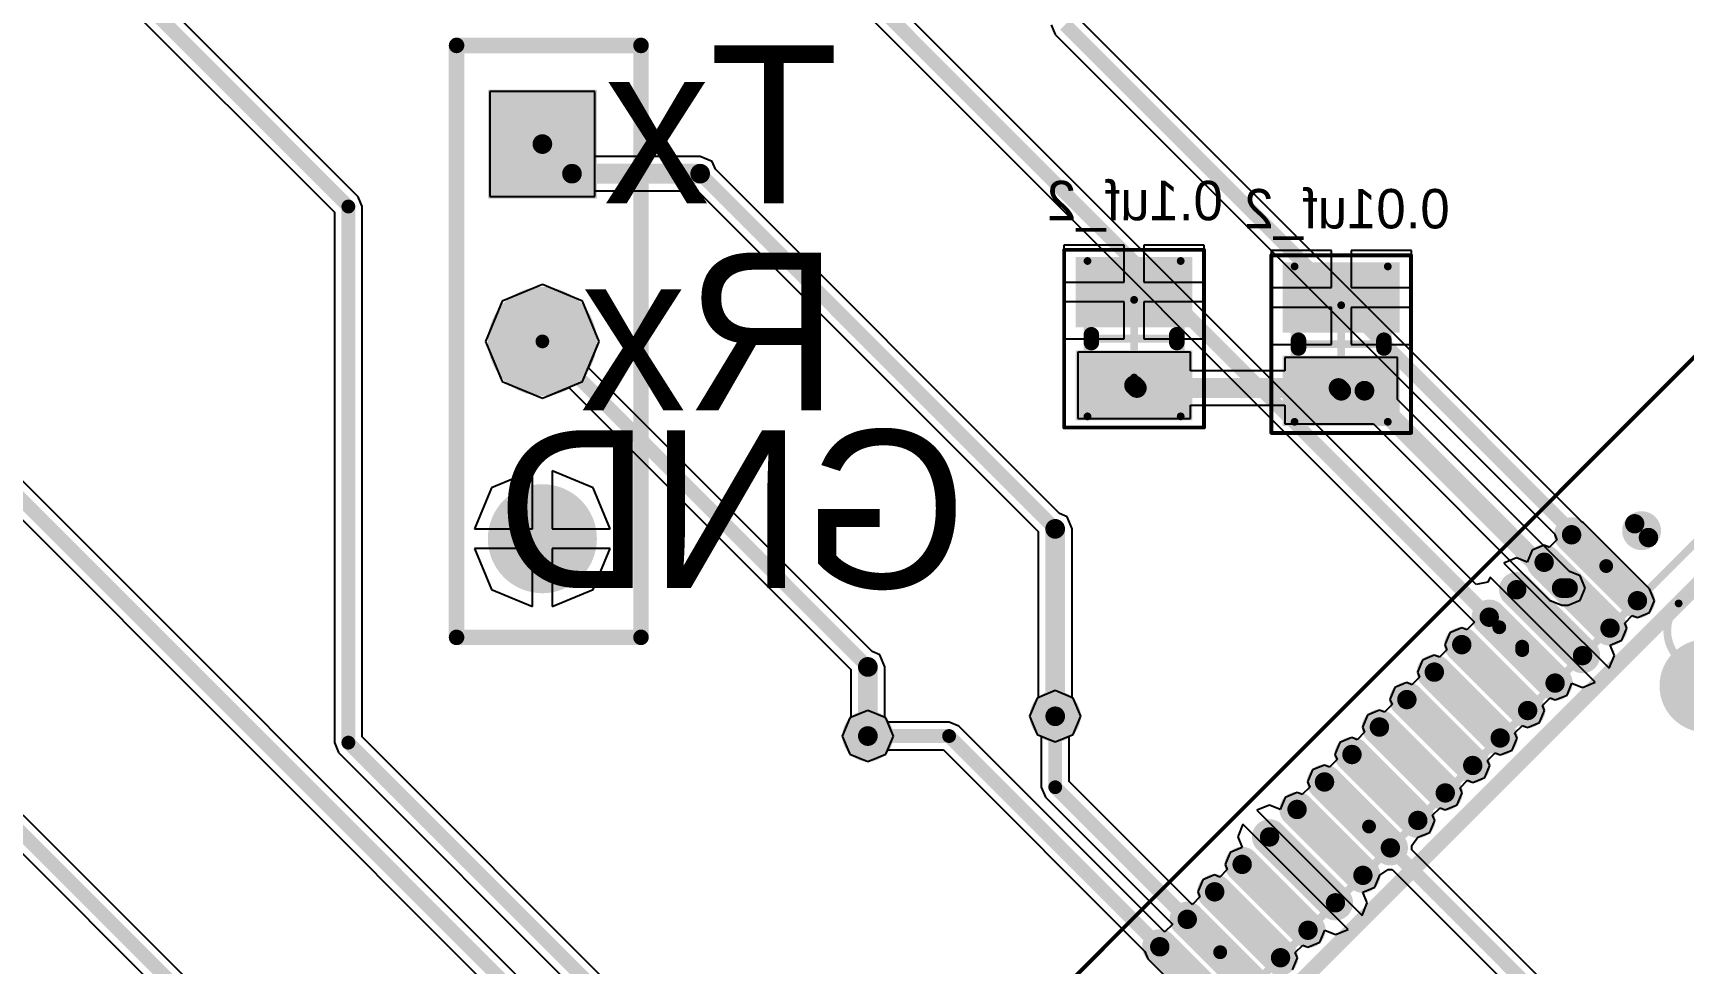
# Model space of a CAD drawing. Header units: millimetres. Extents: x 67 to 176, y 11 to 117.
# Drawn here: x 103.55 to 124.81, y 67.55 to 79.53 of the extents above; entities that cross this region are included whole.
import ezdxf

# ---------------------------------------------------------------- set-up
doc = ezdxf.new("R2010")
doc.units = ezdxf.units.MM
for name, color, linetype in [('BottomLayer', 5, 'Continuous'), ('BottomOverlay', 54, 'Continuous'), ('BottomPaste', 16, 'Continuous'), ('BottomSolder', 6, 'Continuous'), ('Mechanical13', 56, 'Continuous'), ('Mechanical15', 56, 'Continuous'), ('MultiLayer', 9, 'Continuous'), ('PadHoleLayer', 156, 'Continuous'), ('TopLayer', 1, 'Continuous'), ('TopOverlay', 2, 'Continuous'), ('TopPaste', 8, 'Continuous'), ('TopSolder', 216, 'Continuous'), ('ViaHoleLayer', 16, 'Continuous')]:
    doc.layers.add(name, color=color, linetype=linetype)

# ---------------------------------------------------------------- blocks, each defined once
blk = doc.blocks.new('UART_B_3')
at = {"layer": 'BottomLayer', "const_width": 0.6}
for points in [[(-0.3, 5.08, 1), (0.3, 5.08, 1)], [(-0.3, 2.54, 1), (0.3, 2.54, 1)]]:
    blk.add_lwpolyline(points, format="xyb", close=True, dxfattribs=at)
at = {"layer": 'BottomLayer'}
blk.add_solid([(-0.6, -0.6), (0.6, -0.6), (-0.6, 0.6), (0.6, 0.6)], dxfattribs=at)
at = {"layer": 'BottomOverlay', "const_width": 0.2}
for points in [[(1.105, 6.35), (-1.27, 6.35)], [(-1.27, 6.35), (-1.27, -1.27)], [(1.105, 6.35), (1.105, -1.27)], [(1.105, -1.27), (-1.27, -1.27)]]:
    blk.add_lwpolyline(points, dxfattribs=at)
at = {"layer": 'BottomOverlay', "const_width": 0.1}
for points in [[(-1.32, 6.35, 1), (-1.22, 6.35, 1)], [(-1.32, 6.35, 1), (-1.22, 6.35, 1)], [(1.055, 6.35, 1), (1.155, 6.35, 1)], [(1.055, 6.35, 1), (1.155, 6.35, 1)], [(-1.32, -1.27, 1), (-1.22, -1.27, 1)], [(-1.32, -1.27, 1), (-1.22, -1.27, 1)], [(1.055, -1.27, 1), (1.155, -1.27, 1)], [(1.055, -1.27, 1), (1.155, -1.27, 1)]]:
    blk.add_lwpolyline(points, format="xyb", close=True, dxfattribs=at)
at = {"layer": 'BottomSolder', "const_width": 0.702}
for points in [[(-0.351, 5.08, 1), (0.351, 5.08, 1)], [(-0.351, 2.54, 1), (0.351, 2.54, 1)]]:
    blk.add_lwpolyline(points, format="xyb", close=True, dxfattribs=at)
at = {"layer": 'BottomSolder'}
blk.add_solid([(-0.702, -0.702), (0.702, -0.702), (-0.702, 0.702), (0.702, 0.702)], dxfattribs=at)
at = {"layer": 'MultiLayer', "const_width": 0.6}
for points in [[(-0.3, 5.08, 1), (0.3, 5.08, 1)], [(-0.3, 2.54, 1), (0.3, 2.54, 1)]]:
    blk.add_lwpolyline(points, format="xyb", close=True, dxfattribs=at)
at = {"layer": 'MultiLayer'}
blk.add_solid([(-0.6, -0.6), (0.6, -0.6), (-0.6, 0.6), (0.6, 0.6)], dxfattribs=at)
at = {"layer": 'PadHoleLayer', "const_width": 0.3}
for points in [[(-0.15, 5.08, 1), (0.15, 5.08, 1)], [(-0.15, 2.54, 1), (0.15, 2.54, 1)], [(-0.15, 0, 1), (0.15, 0, 1)]]:
    blk.add_lwpolyline(points, format="xyb", close=True, dxfattribs=at)
at = {"layer": 'TopLayer', "const_width": 0.6}
for points in [[(-0.3, 5.08, 1), (0.3, 5.08, 1)], [(-0.3, 2.54, 1), (0.3, 2.54, 1)]]:
    blk.add_lwpolyline(points, format="xyb", close=True, dxfattribs=at)
at = {"layer": 'TopLayer'}
blk.add_solid([(-0.6, -0.6), (0.6, -0.6), (-0.6, 0.6), (0.6, 0.6)], dxfattribs=at)
at = {"layer": 'TopSolder', "const_width": 0.702}
for points in [[(-0.351, 5.08, 1), (0.351, 5.08, 1)], [(-0.351, 2.54, 1), (0.351, 2.54, 1)]]:
    blk.add_lwpolyline(points, format="xyb", close=True, dxfattribs=at)
at = {"layer": 'TopSolder'}
blk.add_solid([(-0.702, -0.702), (0.702, -0.702), (-0.702, 0.702), (0.702, 0.702)], dxfattribs=at)
blk = doc.blocks.new('C___2P__SM127P600_8N_B_7')
at = {"layer": 'BottomLayer'}
for points in [[(-0.95, 0.65), (-0.95, -0.65), (-0.25, 0.65), (-0.25, -0.65)], [(0.25, 0.65), (0.25, -0.65), (0.95, 0.65), (0.95, -0.65)]]:
    blk.add_solid(points, dxfattribs=at)
at = {"layer": 'BottomOverlay', "const_width": 0.2}
for points in [[(-0.05, 0.55), (0.05, 0.55)], [(-0.05, -0.55), (0.05, -0.55)]]:
    blk.add_lwpolyline(points, dxfattribs=at)
at = {"layer": 'BottomOverlay', "const_width": 0.1}
for points in [[(-0.1, 0.55, 1), (0, 0.55, 1)], [(0, 0.55, 1), (0.1, 0.55, 1)], [(-0.1, -0.55, 1), (0, -0.55, 1)], [(0, -0.55, 1), (0.1, -0.55, 1)]]:
    blk.add_lwpolyline(points, format="xyb", close=True, dxfattribs=at)
at = {"layer": 'BottomPaste'}
for points in [[(-0.95, 0.65), (-0.95, -0.65), (-0.25, 0.65), (-0.25, -0.65)], [(0.25, 0.65), (0.25, -0.65), (0.95, 0.65), (0.95, -0.65)]]:
    blk.add_solid(points, dxfattribs=at)
at = {"layer": 'BottomSolder'}
for points in [[(-1.052, 0.752), (-1.052, -0.752), (-0.148, 0.752), (-0.148, -0.752)], [(0.148, 0.752), (0.148, -0.752), (1.052, 0.752), (1.052, -0.752)]]:
    blk.add_solid(points, dxfattribs=at)
at = {"layer": 'Mechanical13', "const_width": 0.1}
for points in [[(-1, 0.6), (1, 0.6)], [(-1, 0.6), (-1, -0.6)], [(1, 0.6), (1, -0.6)], [(-1, -0.6), (1, -0.6)]]:
    blk.add_lwpolyline(points, dxfattribs=at)
at = {"layer": 'Mechanical13', "const_width": 0.05}
for points in [[(-1.025, 0.6, 1), (-0.975, 0.6, 1)], [(-1.025, 0.6, 1), (-0.975, 0.6, 1)], [(0.975, 0.6, 1), (1.025, 0.6, 1)], [(0.975, 0.6, 1), (1.025, 0.6, 1)], [(-1.025, -0.6, 1), (-0.975, -0.6, 1)], [(-1.025, -0.6, 1), (-0.975, -0.6, 1)], [(0.975, -0.6, 1), (1.025, -0.6, 1)], [(0.975, -0.6, 1), (1.025, -0.6, 1)]]:
    blk.add_lwpolyline(points, format="xyb", close=True, dxfattribs=at)
at = {"layer": 'Mechanical15'}
for points, const_width in [([(-1.143, 0.9), (1.143, 0.9)], 0.05), ([(-1.143, 0.9), (-1.143, -0.9)], 0.05), ([(1.143, 0.9), (1.143, -0.9)], 0.05), ([(0, 0.5), (0, -0.5)], 0.1), ([(-0.5, 0), (0.5, 0)], 0.1), ([(-1.143, -0.9), (1.143, -0.9)], 0.05)]:
    blk.add_lwpolyline(points, dxfattribs=dict(at, const_width=const_width))
for points, const_width in [([(-1.155, 0.9, 1), (-1.131, 0.9, 1)], 0.025), ([(-1.155, 0.9, 1), (-1.131, 0.9, 1)], 0.025), ([(1.131, 0.9, 1), (1.155, 0.9, 1)], 0.025), ([(1.131, 0.9, 1), (1.155, 0.9, 1)], 0.025), ([(-0.025, 0.5, 1), (0.025, 0.5, 1)], 0.05), ([(-0.525, 0, 1), (-0.475, 0, 1)], 0.05), ([(0.475, 0, 1), (0.525, 0, 1)], 0.05), ([(-0.025, -0.5, 1), (0.025, -0.5, 1)], 0.05), ([(-1.155, -0.9, 1), (-1.131, -0.9, 1)], 0.025), ([(-1.155, -0.9, 1), (-1.131, -0.9, 1)], 0.025), ([(1.131, -0.9, 1), (1.155, -0.9, 1)], 0.025), ([(1.131, -0.9, 1), (1.155, -0.9, 1)], 0.025)]:
    blk.add_lwpolyline(points, format="xyb", close=True, dxfattribs=dict(at, const_width=const_width))
blk = doc.blocks.new('C___2P__SM127P600_8N_B_8')
at = {"layer": 'BottomLayer'}
for points in [[(-0.95, 0.65), (-0.95, -0.65), (-0.25, 0.65), (-0.25, -0.65)], [(0.25, 0.65), (0.25, -0.65), (0.95, 0.65), (0.95, -0.65)]]:
    blk.add_solid(points, dxfattribs=at)
at = {"layer": 'BottomOverlay', "const_width": 0.2}
for points in [[(-0.05, 0.55), (0.05, 0.55)], [(-0.05, -0.55), (0.05, -0.55)]]:
    blk.add_lwpolyline(points, dxfattribs=at)
at = {"layer": 'BottomOverlay', "const_width": 0.1}
for points in [[(-0.1, 0.55, 1), (0, 0.55, 1)], [(0, 0.55, 1), (0.1, 0.55, 1)], [(-0.1, -0.55, 1), (0, -0.55, 1)], [(0, -0.55, 1), (0.1, -0.55, 1)]]:
    blk.add_lwpolyline(points, format="xyb", close=True, dxfattribs=at)
at = {"layer": 'BottomPaste'}
for points in [[(-0.95, 0.65), (-0.95, -0.65), (-0.25, 0.65), (-0.25, -0.65)], [(0.25, 0.65), (0.25, -0.65), (0.95, 0.65), (0.95, -0.65)]]:
    blk.add_solid(points, dxfattribs=at)
at = {"layer": 'BottomSolder'}
for points in [[(-1.052, 0.752), (-1.052, -0.752), (-0.148, 0.752), (-0.148, -0.752)], [(0.148, 0.752), (0.148, -0.752), (1.052, 0.752), (1.052, -0.752)]]:
    blk.add_solid(points, dxfattribs=at)
at = {"layer": 'Mechanical13', "const_width": 0.1}
for points in [[(-1, 0.6), (1, 0.6)], [(-1, 0.6), (-1, -0.6)], [(1, 0.6), (1, -0.6)], [(-1, -0.6), (1, -0.6)]]:
    blk.add_lwpolyline(points, dxfattribs=at)
at = {"layer": 'Mechanical13', "const_width": 0.05}
for points in [[(-1.025, 0.6, 1), (-0.975, 0.6, 1)], [(-1.025, 0.6, 1), (-0.975, 0.6, 1)], [(0.975, 0.6, 1), (1.025, 0.6, 1)], [(0.975, 0.6, 1), (1.025, 0.6, 1)], [(-1.025, -0.6, 1), (-0.975, -0.6, 1)], [(-1.025, -0.6, 1), (-0.975, -0.6, 1)], [(0.975, -0.6, 1), (1.025, -0.6, 1)], [(0.975, -0.6, 1), (1.025, -0.6, 1)]]:
    blk.add_lwpolyline(points, format="xyb", close=True, dxfattribs=at)
at = {"layer": 'Mechanical15'}
for points, const_width in [([(-1.143, 0.9), (1.143, 0.9)], 0.05), ([(-1.143, 0.9), (-1.143, -0.9)], 0.05), ([(1.143, 0.9), (1.143, -0.9)], 0.05), ([(0, 0.5), (0, -0.5)], 0.1), ([(-0.5, 0), (0.5, 0)], 0.1), ([(-1.143, -0.9), (1.143, -0.9)], 0.05)]:
    blk.add_lwpolyline(points, dxfattribs=dict(at, const_width=const_width))
for points, const_width in [([(-1.155, 0.9, 1), (-1.131, 0.9, 1)], 0.025), ([(-1.155, 0.9, 1), (-1.131, 0.9, 1)], 0.025), ([(1.131, 0.9, 1), (1.155, 0.9, 1)], 0.025), ([(1.131, 0.9, 1), (1.155, 0.9, 1)], 0.025), ([(-0.025, 0.5, 1), (0.025, 0.5, 1)], 0.05), ([(-0.525, 0, 1), (-0.475, 0, 1)], 0.05), ([(0.475, 0, 1), (0.525, 0, 1)], 0.05), ([(-0.025, -0.5, 1), (0.025, -0.5, 1)], 0.05), ([(-1.155, -0.9, 1), (-1.131, -0.9, 1)], 0.025), ([(-1.155, -0.9, 1), (-1.131, -0.9, 1)], 0.025), ([(1.131, -0.9, 1), (1.155, -0.9, 1)], 0.025), ([(1.131, -0.9, 1), (1.155, -0.9, 1)], 0.025)]:
    blk.add_lwpolyline(points, format="xyb", close=True, dxfattribs=dict(at, const_width=const_width))
blk = doc.blocks.new('TM4CF_____89')
at = {"layer": 'Mechanical13', "const_width": 0.1}
blk.add_lwpolyline([(-5, -5), (-5, 5)], dxfattribs=at)
at = {"layer": 'Mechanical13'}
for points, const_width in [([(-3.6, 4.1, 1), (-4.6, 4.1, 1)], 0.1), ([(-4.625, 4.1, 1), (-4.575, 4.1, 1)], 0.05)]:
    blk.add_lwpolyline(points, format="xyb", close=True, dxfattribs=dict(at, const_width=const_width))
at = {"layer": 'Mechanical15', "const_width": 0.05}
blk.add_lwpolyline([(-6.7, -6.7), (-6.7, 6.7)], dxfattribs=at)
at = {"layer": 'TopLayer', "const_width": 0.25}
for points in [[(-6.2, 3.75), (-5, 3.75)], [(-6.2, 3.25), (-5, 3.25)], [(-6.2, 2.75), (-5, 2.75)], [(-6.2, 2.25), (-5, 2.25)], [(-6.2, 1.75), (-5, 1.75)], [(-6.2, 1.25), (-5, 1.25)], [(-6.2, 0.75), (-5, 0.75)], [(-6.2, 0.25), (-5, 0.25)], [(-6.2, -0.25), (-5, -0.25)], [(-6.2, -0.75), (-5, -0.75)], [(-6.2, -1.25), (-5, -1.25)], [(-6.2, -1.75), (-5, -1.75)], [(-6.2, -2.25), (-5, -2.25)], [(-6.2, -2.75), (-5, -2.75)], [(-6.2, -3.25), (-5, -3.25)], [(-6.2, -3.75), (-5, -3.75)]]:
    blk.add_lwpolyline(points, dxfattribs=at)
at = {"layer": 'TopLayer', "const_width": 0.125}
for points in [[(-6.262, 3.75, 1), (-6.137, 3.75, 1)], [(-5.062, 3.75, 1), (-4.938, 3.75, 1)], [(-6.262, 3.25, 1), (-6.137, 3.25, 1)], [(-5.062, 3.25, 1), (-4.938, 3.25, 1)], [(-6.262, 2.75, 1), (-6.137, 2.75, 1)], [(-5.062, 2.75, 1), (-4.938, 2.75, 1)], [(-6.262, 2.25, 1), (-6.137, 2.25, 1)], [(-5.062, 2.25, 1), (-4.938, 2.25, 1)], [(-6.262, 1.75, 1), (-6.137, 1.75, 1)], [(-5.062, 1.75, 1), (-4.938, 1.75, 1)], [(-6.262, 1.25, 1), (-6.137, 1.25, 1)], [(-5.062, 1.25, 1), (-4.938, 1.25, 1)], [(-6.262, 0.75, 1), (-6.137, 0.75, 1)], [(-5.062, 0.75, 1), (-4.938, 0.75, 1)], [(-6.262, 0.25, 1), (-6.137, 0.25, 1)], [(-5.062, 0.25, 1), (-4.938, 0.25, 1)], [(-6.262, -0.25, 1), (-6.137, -0.25, 1)], [(-5.062, -0.25, 1), (-4.938, -0.25, 1)], [(-6.262, -0.75, 1), (-6.137, -0.75, 1)], [(-5.062, -0.75, 1), (-4.938, -0.75, 1)], [(-6.262, -1.25, 1), (-6.137, -1.25, 1)], [(-5.062, -1.25, 1), (-4.938, -1.25, 1)], [(-6.262, -1.75, 1), (-6.137, -1.75, 1)], [(-5.062, -1.75, 1), (-4.938, -1.75, 1)], [(-6.262, -2.25, 1), (-6.137, -2.25, 1)], [(-5.062, -2.25, 1), (-4.938, -2.25, 1)], [(-6.262, -2.75, 1), (-6.137, -2.75, 1)], [(-5.062, -2.75, 1), (-4.938, -2.75, 1)], [(-6.262, -3.25, 1), (-6.137, -3.25, 1)], [(-6.262, -3.75, 1), (-6.137, -3.75, 1)]]:
    blk.add_lwpolyline(points, format="xyb", close=True, dxfattribs=at)
at = {"layer": 'TopOverlay', "const_width": 0.2}
blk.add_lwpolyline([(-4.6, -4.6), (-4.6, 4.6)], dxfattribs=at)
at = {"layer": 'TopOverlay'}
for points, const_width in [([(-5.475, 4.425, 1), (-5.725, 4.425, 1)], 0.25), ([(-5.787, 4.425, 1), (-5.663, 4.425, 1)], 0.125), ([(-5.537, 4.425, 1), (-5.412, 4.425, 1)], 0.125), ([(-3.3, 3.6, 1), (-3.9, 3.6, 1)], 0.6), ([(-4.05, 3.6, 1), (-3.75, 3.6, 1)], 0.3)]:
    blk.add_lwpolyline(points, format="xyb", close=True, dxfattribs=dict(at, const_width=const_width))
at = {"layer": 'TopPaste', "const_width": 0.25}
for points in [[(-6.2, 3.75), (-5, 3.75)], [(-6.2, 3.25), (-5, 3.25)], [(-6.2, 2.75), (-5, 2.75)], [(-6.2, 2.25), (-5, 2.25)], [(-6.2, 1.75), (-5, 1.75)], [(-6.2, 1.25), (-5, 1.25)], [(-6.2, 0.75), (-5, 0.75)], [(-6.2, 0.25), (-5, 0.25)], [(-6.2, -0.25), (-5, -0.25)], [(-6.2, -0.75), (-5, -0.75)], [(-6.2, -1.25), (-5, -1.25)], [(-6.2, -1.75), (-5, -1.75)], [(-6.2, -2.25), (-5, -2.25)], [(-6.2, -2.75), (-5, -2.75)], [(-6.2, -3.25), (-5, -3.25)], [(-6.2, -3.75), (-5, -3.75)]]:
    blk.add_lwpolyline(points, dxfattribs=at)
at = {"layer": 'TopPaste', "const_width": 0.125}
for points in [[(-6.262, 3.75, 1), (-6.137, 3.75, 1)], [(-5.062, 3.75, 1), (-4.938, 3.75, 1)], [(-6.262, 3.25, 1), (-6.137, 3.25, 1)], [(-5.062, 3.25, 1), (-4.938, 3.25, 1)], [(-6.262, 2.75, 1), (-6.137, 2.75, 1)], [(-5.062, 2.75, 1), (-4.938, 2.75, 1)], [(-6.262, 2.25, 1), (-6.137, 2.25, 1)], [(-5.062, 2.25, 1), (-4.938, 2.25, 1)], [(-6.262, 1.75, 1), (-6.137, 1.75, 1)], [(-5.062, 1.75, 1), (-4.938, 1.75, 1)], [(-6.262, 1.25, 1), (-6.137, 1.25, 1)], [(-5.062, 1.25, 1), (-4.938, 1.25, 1)], [(-6.262, 0.75, 1), (-6.137, 0.75, 1)], [(-5.062, 0.75, 1), (-4.938, 0.75, 1)], [(-6.262, 0.25, 1), (-6.137, 0.25, 1)], [(-5.062, 0.25, 1), (-4.938, 0.25, 1)], [(-6.262, -0.25, 1), (-6.137, -0.25, 1)], [(-5.062, -0.25, 1), (-4.938, -0.25, 1)], [(-6.262, -0.75, 1), (-6.137, -0.75, 1)], [(-5.062, -0.75, 1), (-4.938, -0.75, 1)], [(-6.262, -1.25, 1), (-6.137, -1.25, 1)], [(-5.062, -1.25, 1), (-4.938, -1.25, 1)], [(-6.262, -1.75, 1), (-6.137, -1.75, 1)], [(-5.062, -1.75, 1), (-4.938, -1.75, 1)], [(-6.262, -2.25, 1), (-6.137, -2.25, 1)], [(-5.062, -2.25, 1), (-4.938, -2.25, 1)], [(-6.262, -2.75, 1), (-6.137, -2.75, 1)], [(-5.062, -2.75, 1), (-4.938, -2.75, 1)], [(-6.262, -3.25, 1), (-6.137, -3.25, 1)], [(-6.262, -3.75, 1), (-6.137, -3.75, 1)]]:
    blk.add_lwpolyline(points, format="xyb", close=True, dxfattribs=at)
at = {"layer": 'TopSolder', "const_width": 0.453}
for points in [[(-6.2, 3.75), (-5, 3.75)], [(-6.2, 3.25), (-5, 3.25)], [(-6.2, 2.75), (-5, 2.75)], [(-6.2, 2.25), (-5, 2.25)], [(-6.2, 1.75), (-5, 1.75)], [(-6.2, 1.25), (-5, 1.25)], [(-6.2, 0.75), (-5, 0.75)], [(-6.2, 0.25), (-5, 0.25)], [(-6.2, -0.25), (-5, -0.25)], [(-6.2, -0.75), (-5, -0.75)], [(-6.2, -1.25), (-5, -1.25)], [(-6.2, -1.75), (-5, -1.75)], [(-6.2, -2.25), (-5, -2.25)], [(-6.2, -2.75), (-5, -2.75)], [(-6.2, -3.25), (-5, -3.25)], [(-6.2, -3.75), (-5, -3.75)]]:
    blk.add_lwpolyline(points, dxfattribs=at)
at = {"layer": 'TopSolder', "const_width": 0.227}
for points in [[(-6.313, 3.75, 1), (-6.087, 3.75, 1)], [(-5.113, 3.75, 1), (-4.887, 3.75, 1)], [(-6.313, 3.25, 1), (-6.087, 3.25, 1)], [(-5.113, 3.25, 1), (-4.887, 3.25, 1)], [(-6.313, 2.75, 1), (-6.087, 2.75, 1)], [(-5.113, 2.75, 1), (-4.887, 2.75, 1)], [(-6.313, 2.25, 1), (-6.087, 2.25, 1)], [(-5.113, 2.25, 1), (-4.887, 2.25, 1)], [(-6.313, 1.75, 1), (-6.087, 1.75, 1)], [(-5.113, 1.75, 1), (-4.887, 1.75, 1)], [(-6.313, 1.25, 1), (-6.087, 1.25, 1)], [(-5.113, 1.25, 1), (-4.887, 1.25, 1)], [(-6.313, 0.75, 1), (-6.087, 0.75, 1)], [(-5.113, 0.75, 1), (-4.887, 0.75, 1)], [(-6.313, 0.25, 1), (-6.087, 0.25, 1)], [(-5.113, 0.25, 1), (-4.887, 0.25, 1)], [(-6.313, -0.25, 1), (-6.087, -0.25, 1)], [(-5.113, -0.25, 1), (-4.887, -0.25, 1)], [(-6.313, -0.75, 1), (-6.087, -0.75, 1)], [(-5.113, -0.75, 1), (-4.887, -0.75, 1)], [(-6.313, -1.25, 1), (-6.087, -1.25, 1)], [(-5.113, -1.25, 1), (-4.887, -1.25, 1)], [(-6.313, -1.75, 1), (-6.087, -1.75, 1)], [(-5.113, -1.75, 1), (-4.887, -1.75, 1)], [(-6.313, -2.25, 1), (-6.087, -2.25, 1)], [(-5.113, -2.25, 1), (-4.887, -2.25, 1)], [(-6.313, -2.75, 1), (-6.087, -2.75, 1)], [(-5.113, -2.75, 1), (-4.887, -2.75, 1)], [(-6.313, -3.25, 1), (-6.087, -3.25, 1)], [(-6.313, -3.75, 1), (-6.087, -3.75, 1)]]:
    blk.add_lwpolyline(points, format="xyb", close=True, dxfattribs=at)

msp = doc.modelspace()

# ---------------------------------------------------------------- linework, layer by layer
at = {"layer": 'BottomLayer'}
for p, q in [((110.785, 78.781), (109.433, 78.781)), ((109.433, 78.781), (109.433, 77.429)), ((110.785, 77.944), (110.785, 78.781)), ((112.141, 77.944), (110.785, 77.944)), ((112.297, 77.88), (112.141, 77.944)), ((112.338, 77.78), (112.297, 77.88)), ((116.769, 73.349), (112.338, 77.78)), ((109.433, 77.429), (110.785, 77.429)), ((110.785, 77.429), (110.785, 77.504)), ((110.785, 77.504), (112.108, 77.504)), ((112.108, 77.504), (116.493, 73.119)), ((117.602, 76.804), (116.825, 76.804)), ((116.825, 76.804), (116.825, 76.327)), ((117.602, 76.327), (117.602, 76.804)), ((118.633, 76.804), (117.856, 76.804)), ((117.856, 76.804), (117.856, 76.327)), ((118.633, 76.327), (118.633, 76.804)), ((120.269, 76.734), (119.492, 76.734)), ((119.492, 76.734), (119.492, 76.257)), ((120.269, 76.257), (120.269, 76.734)), ((121.3, 76.734), (120.523, 76.734)), ((120.523, 76.734), (120.523, 76.257)), ((121.3, 76.257), (121.3, 76.734)), ((116.825, 76.327), (117.602, 76.327)), ((117.856, 76.327), (118.633, 76.327)), ((110.109, 76.297), (109.591, 76.083)), ((110.627, 76.083), (110.109, 76.297)), ((119.492, 76.257), (120.269, 76.257)), ((120.523, 76.257), (121.3, 76.257)), ((109.591, 76.083), (109.377, 75.565)), ((110.841, 75.565), (110.627, 76.083)), ((117.602, 76.073), (116.825, 76.073)), ((116.825, 76.073), (116.825, 75.596)), ((117.602, 75.596), (117.602, 76.073)), ((118.633, 76.073), (117.856, 76.073)), ((117.856, 76.073), (117.856, 75.596)), ((118.633, 75.596), (118.633, 76.073)), ((120.269, 76.003), (119.492, 76.003)), ((119.492, 76.003), (119.492, 75.526)), ((120.269, 75.526), (120.269, 76.003)), ((121.3, 76.003), (120.523, 76.003)), ((120.523, 76.003), (120.523, 75.526)), ((121.3, 75.526), (121.3, 76.003)), ((109.377, 75.565), (109.591, 75.047)), ((110.701, 75.226), (110.841, 75.565)), ((116.825, 75.596), (117.602, 75.596)), ((117.856, 75.596), (118.633, 75.596)), ((119.492, 75.526), (120.269, 75.526)), ((120.523, 75.526), (121.3, 75.526)), ((118.455, 75.426), (117.003, 75.426)), ((117.003, 75.426), (117.003, 74.574)), ((118.455, 75.185), (118.455, 75.426)), ((121.122, 75.356), (119.67, 75.356)), ((119.67, 75.356), (119.67, 75.185)), ((121.122, 74.815), (121.122, 75.356)), ((114.356, 71.571), (110.701, 75.226)), ((119.67, 75.185), (118.455, 75.185)), ((109.591, 75.047), (110.109, 74.833)), ((110.109, 74.833), (110.448, 74.973)), ((110.448, 74.973), (114.08, 71.341)), ((118.455, 74.574), (118.455, 74.745)), ((118.455, 74.745), (119.67, 74.745)), ((119.67, 74.745), (119.67, 74.504)), ((123.334, 72.603), (121.122, 74.815)), ((117.003, 74.574), (118.455, 74.574)), ((119.67, 74.504), (120.811, 74.504)), ((120.811, 74.504), (123.08, 72.234)), ((109.982, 73.897), (109.455, 73.679)), ((109.982, 73.152), (109.982, 73.897)), ((110.763, 73.679), (110.236, 73.897)), ((110.236, 73.897), (110.236, 73.152)), ((109.455, 73.679), (109.237, 73.152)), ((110.981, 73.152), (110.763, 73.679)), ((109.237, 73.152), (109.982, 73.152)), ((110.236, 73.152), (110.981, 73.152)), ((116.869, 73.308), (116.769, 73.349)), ((116.933, 73.152), (116.869, 73.308)), ((116.933, 70.978), (116.933, 73.152)), ((116.493, 73.119), (116.493, 70.978)), ((109.982, 72.898), (109.237, 72.898)), ((109.237, 72.898), (109.455, 72.371)), ((109.982, 72.153), (109.982, 72.898)), ((110.981, 72.898), (110.236, 72.898)), ((110.236, 72.898), (110.236, 72.153)), ((110.763, 72.371), (110.981, 72.898)), ((123.473, 72.546), (123.334, 72.603)), ((123.537, 72.39), (123.473, 72.546)), ((109.455, 72.371), (109.982, 72.153)), ((110.236, 72.153), (110.763, 72.371)), ((123.473, 72.234), (123.537, 72.39)), ((123.08, 72.234), (123.236, 72.17)), ((123.236, 72.17), (123.317, 72.17)), ((123.317, 72.17), (123.473, 72.234)), ((114.456, 71.53), (114.356, 71.571)), ((114.52, 71.374), (114.456, 71.53)), ((114.08, 71.341), (114.08, 70.724)), ((114.52, 70.724), (114.52, 71.374)), ((116.48, 70.972), (116.383, 70.739)), ((116.493, 70.978), (116.48, 70.972)), ((116.946, 70.972), (116.933, 70.978)), ((117.043, 70.739), (116.946, 70.972)), ((114.067, 70.718), (113.97, 70.485)), ((114.08, 70.724), (114.067, 70.718)), ((114.533, 70.718), (114.52, 70.724)), ((114.63, 70.485), (114.533, 70.718)), ((116.383, 70.739), (116.48, 70.506)), ((116.946, 70.506), (117.043, 70.739)), ((113.97, 70.485), (114.067, 70.252)), ((114.533, 70.252), (114.63, 70.485)), ((116.48, 70.506), (116.713, 70.409)), ((116.713, 70.409), (116.946, 70.506)), ((114.067, 70.252), (114.3, 70.155)), ((114.3, 70.155), (114.533, 70.252))]:
    msp.add_line(p, q, dxfattribs=at)
for points, const_width in [([(110.109, 78.105), (110.49, 77.724)], 0.254), ([(110.49, 77.724), (112.141, 77.724)], 0.254), ([(112.141, 77.724), (116.713, 73.152)], 0.178), ([(110.109, 75.565), (114.3, 71.374)], 0.178), ([(117.729, 75), (117.764, 74.965)], 0.254), ([(117.764, 74.965), (120.361, 74.965)], 0.254), ([(120.361, 74.965), (120.396, 74.93)], 0.254), ([(120.396, 74.93), (120.696, 74.93)], 0.254), ([(120.696, 74.93), (123.236, 72.39)], 0.254), ([(116.713, 70.739), (116.713, 73.152)], 0.254), ([(123.236, 72.39), (123.317, 72.39)], 0.254), ([(114.3, 70.485), (114.3, 71.374)], 0.254)]:
    msp.add_lwpolyline(points, dxfattribs=dict(at, const_width=const_width))
for points, const_width in [([(110.046, 78.105, 1), (110.172, 78.105, 1)], 0.127), ([(110.427, 77.724, 1), (110.553, 77.724, 1)], 0.127), ([(110.427, 77.724, 1), (110.553, 77.724, 1)], 0.127), ([(112.078, 77.724, 1), (112.204, 77.724, 1)], 0.127), ([(112.097, 77.724, 1), (112.185, 77.724, 1)], 0.0889), ([(110.065, 75.565, 1), (110.153, 75.565, 1)], 0.0889), ([(117.665, 75, 1), (117.793, 75, 1)], 0.127), ([(117.701, 74.965, 1), (117.828, 74.965, 1)], 0.127), ([(117.701, 74.965, 1), (117.828, 74.965, 1)], 0.127), ([(120.298, 74.965, 1), (120.425, 74.965, 1)], 0.127), ([(120.298, 74.965, 1), (120.425, 74.965, 1)], 0.127), ([(120.332, 74.93, 1), (120.46, 74.93, 1)], 0.127), ([(120.332, 74.93, 1), (120.46, 74.93, 1)], 0.127), ([(120.632, 74.93, 1), (120.759, 74.93, 1)], 0.127), ([(120.632, 74.93, 1), (120.759, 74.93, 1)], 0.127), ([(116.65, 73.152, 1), (116.776, 73.152, 1)], 0.127), ([(116.669, 73.152, 1), (116.757, 73.152, 1)], 0.0889), ([(123.172, 72.39, 1), (123.299, 72.39, 1)], 0.127), ([(123.172, 72.39, 1), (123.299, 72.39, 1)], 0.127), ([(123.254, 72.39, 1), (123.38, 72.39, 1)], 0.127), ([(114.237, 71.374, 1), (114.364, 71.374, 1)], 0.127), ([(114.256, 71.374, 1), (114.344, 71.374, 1)], 0.0889), ([(116.599, 70.739, 1), (116.827, 70.739, 1)], 0.229), ([(116.65, 70.739, 1), (116.776, 70.739, 1)], 0.127), ([(114.186, 70.485, 1), (114.414, 70.485, 1)], 0.229), ([(114.237, 70.485, 1), (114.364, 70.485, 1)], 0.127)]:
    msp.add_lwpolyline(points, format="xyb", close=True, dxfattribs=dict(at, const_width=const_width))
at = {"layer": 'BottomSolder', "const_width": 0.33}
for points in [[(116.548, 70.739, 1), (116.878, 70.739, 1)], [(114.135, 70.485, 1), (114.465, 70.485, 1)]]:
    msp.add_lwpolyline(points, format="xyb", close=True, dxfattribs=at)
at = {"layer": 'MultiLayer', "const_width": 0.229}
for points in [[(116.599, 70.739, 1), (116.827, 70.739, 1)], [(114.186, 70.485, 1), (114.414, 70.485, 1)]]:
    msp.add_lwpolyline(points, format="xyb", close=True, dxfattribs=at)
at = {"layer": 'TopLayer'}
for p, q in [((98.661, 85.998), (107.432, 77.227)), ((107.737, 77.428), (99.101, 86.064)), ((122.135, 72.435), (108.838, 85.731)), ((108.832, 85.233), (122.109, 71.955)), ((116.661, 79.642), (116.714, 79.516)), ((116.714, 79.516), (123.147, 73.082)), ((123.497, 73.238), (117.019, 79.716)), ((110.785, 78.781), (109.433, 78.781)), ((109.433, 78.781), (109.433, 77.429)), ((110.785, 77.429), (110.785, 78.781)), ((107.789, 77.301), (107.737, 77.428)), ((109.433, 77.429), (110.785, 77.429)), ((107.432, 77.227), (107.432, 70.4)), ((107.789, 70.474), (107.789, 77.301)), ((115.073, 62.111), (100.096, 77.088)), ((99.896, 76.783), (114.873, 61.806)), ((110.109, 76.297), (109.591, 76.083)), ((110.627, 76.083), (110.109, 76.297)), ((109.591, 76.083), (109.377, 75.565)), ((110.841, 75.565), (110.627, 76.083)), ((109.377, 75.565), (109.591, 75.047)), ((110.627, 75.047), (110.841, 75.565)), ((109.591, 75.047), (110.109, 74.833)), ((110.109, 74.833), (110.627, 75.047)), ((109.982, 73.897), (109.455, 73.679)), ((109.982, 73.152), (109.982, 73.897)), ((110.763, 73.679), (110.236, 73.897)), ((110.236, 73.897), (110.236, 73.152)), ((109.455, 73.679), (109.237, 73.152)), ((110.981, 73.152), (110.763, 73.679)), ((109.237, 73.152), (109.982, 73.152)), ((110.236, 73.152), (110.981, 73.152)), ((123.517, 73.23), (123.497, 73.238)), ((124.365, 72.381), (123.517, 73.23)), ((123.009, 72.94), (122.855, 72.876)), ((123.075, 72.913), (123.009, 72.94)), ((123.172, 73.01), (123.075, 72.913)), ((123.147, 73.082), (123.145, 73.076)), ((123.145, 73.076), (123.172, 73.01)), ((109.982, 72.898), (109.237, 72.898)), ((109.237, 72.898), (109.455, 72.371)), ((109.982, 72.153), (109.982, 72.898)), ((110.981, 72.898), (110.236, 72.898)), ((110.236, 72.898), (110.236, 72.153)), ((110.763, 72.371), (110.981, 72.898)), ((122.655, 72.779), (122.492, 72.711)), ((122.791, 72.723), (122.655, 72.779)), ((122.855, 72.876), (122.791, 72.723)), ((122.313, 72.532), (122.285, 72.464)), ((122.99, 71.855), (122.313, 72.532)), ((122.492, 72.711), (123.17, 72.034)), ((109.455, 72.371), (109.982, 72.153)), ((110.236, 72.153), (110.763, 72.371)), ((122.285, 72.464), (122.135, 72.435)), ((124.429, 72.227), (124.365, 72.381)), ((124.365, 72.073), (124.429, 72.227)), ((121.948, 71.879), (121.794, 71.815)), ((122.014, 71.852), (121.948, 71.879)), ((122.111, 71.949), (122.014, 71.852)), ((122.109, 71.955), (122.111, 71.949)), ((123.17, 72.034), (123.847, 71.357)), ((124.012, 71.72), (124.075, 71.874)), ((124.048, 71.939), (124.145, 72.037)), ((124.075, 71.874), (124.048, 71.939)), ((124.145, 72.037), (124.211, 72.009)), ((124.211, 72.009), (124.365, 72.073)), ((121.794, 71.815), (121.731, 71.661)), ((121.731, 71.661), (121.758, 71.596)), ((123.667, 71.177), (122.99, 71.855)), ((123.858, 71.656), (124.012, 71.72)), ((123.914, 71.52), (123.858, 71.656)), ((121.441, 71.462), (121.377, 71.308)), ((121.595, 71.526), (121.441, 71.462)), ((121.661, 71.498), (121.595, 71.526)), ((121.758, 71.596), (121.661, 71.498)), ((123.847, 71.357), (123.914, 71.52)), ((121.404, 71.242), (121.307, 71.145)), ((121.377, 71.308), (121.404, 71.242)), ((116.713, 71.069), (116.48, 70.972)), ((116.946, 70.972), (116.713, 71.069)), ((121.087, 71.108), (121.023, 70.954)), ((121.241, 71.172), (121.087, 71.108)), ((121.307, 71.145), (121.241, 71.172)), ((123.15, 70.949), (123.304, 71.013)), ((123.304, 71.013), (123.368, 71.166)), ((123.368, 71.166), (123.504, 71.11)), ((123.504, 71.11), (123.667, 71.177)), ((114.3, 70.815), (114.067, 70.718)), ((114.533, 70.718), (114.3, 70.815)), ((116.48, 70.972), (116.383, 70.739)), ((117.043, 70.739), (116.946, 70.972)), ((120.888, 70.819), (120.734, 70.755)), ((120.954, 70.791), (120.888, 70.819)), ((121.051, 70.889), (120.954, 70.791)), ((121.023, 70.954), (121.051, 70.889)), ((122.951, 70.659), (123.015, 70.813)), ((122.987, 70.879), (123.085, 70.976)), ((123.015, 70.813), (122.987, 70.879)), ((123.085, 70.976), (123.15, 70.949)), ((114.067, 70.718), (113.97, 70.485)), ((114.556, 70.664), (114.533, 70.718)), ((115.347, 70.664), (114.556, 70.664)), ((115.473, 70.611), (115.347, 70.664)), ((118.119, 67.965), (115.473, 70.611)), ((116.383, 70.739), (116.48, 70.506)), ((116.946, 70.506), (117.043, 70.739)), ((120.734, 70.755), (120.67, 70.601)), ((120.67, 70.601), (120.697, 70.535)), ((122.634, 70.525), (122.731, 70.622)), ((122.731, 70.622), (122.797, 70.595)), ((122.797, 70.595), (122.951, 70.659)), ((107.432, 70.4), (107.484, 70.273)), ((115.644, 62.619), (107.789, 70.474)), ((113.97, 70.485), (114.067, 70.252)), ((116.48, 70.506), (116.534, 70.483)), ((116.534, 70.483), (116.534, 69.826)), ((116.892, 70.483), (116.946, 70.506)), ((116.892, 69.9), (116.892, 70.483)), ((120.38, 70.401), (120.316, 70.247)), ((120.534, 70.465), (120.38, 70.401)), ((120.6, 70.438), (120.534, 70.465)), ((120.697, 70.535), (120.6, 70.438)), ((122.597, 70.305), (122.661, 70.459)), ((122.661, 70.459), (122.634, 70.525)), ((107.484, 70.273), (115.444, 62.314)), ((114.067, 70.252), (114.3, 70.155)), ((114.3, 70.155), (114.533, 70.252)), ((114.533, 70.252), (114.556, 70.306)), ((114.556, 70.306), (115.273, 70.306)), ((115.273, 70.306), (117.866, 67.713)), ((120.344, 70.181), (120.246, 70.084)), ((120.316, 70.247), (120.344, 70.181)), ((122.28, 70.172), (122.377, 70.269)), ((122.308, 70.106), (122.28, 70.172)), ((122.377, 70.269), (122.443, 70.242)), ((122.443, 70.242), (122.597, 70.305)), ((120.027, 70.048), (119.963, 69.894)), ((120.181, 70.112), (120.027, 70.048)), ((120.246, 70.084), (120.181, 70.112)), ((122.09, 69.888), (122.244, 69.952)), ((122.244, 69.952), (122.308, 70.106)), ((116.534, 69.826), (116.587, 69.699)), ((118.472, 68.319), (116.892, 69.9)), ((119.827, 69.758), (119.673, 69.694)), ((119.893, 69.731), (119.827, 69.758)), ((119.99, 69.828), (119.893, 69.731)), ((119.963, 69.894), (119.99, 69.828)), ((121.89, 69.598), (121.954, 69.752)), ((121.927, 69.818), (122.024, 69.915)), ((121.954, 69.752), (121.927, 69.818)), ((122.024, 69.915), (122.09, 69.888)), ((116.587, 69.699), (118.22, 68.066)), ((119.473, 69.597), (119.31, 69.529)), ((119.31, 69.529), (119.988, 68.852)), ((119.609, 69.541), (119.473, 69.597)), ((119.673, 69.694), (119.609, 69.541)), ((121.573, 69.465), (121.67, 69.562)), ((121.67, 69.562), (121.736, 69.535)), ((121.736, 69.535), (121.89, 69.598)), ((111.5, 61.393), (103.424, 69.468)), ((119.131, 69.35), (119.063, 69.187)), ((119.808, 68.673), (119.131, 69.35)), ((121.537, 69.245), (121.6, 69.399)), ((121.6, 69.399), (121.573, 69.465)), ((103.224, 69.163), (111.299, 61.088)), ((119.063, 69.187), (119.12, 69.051)), ((121.307, 69.075), (121.383, 69.181)), ((121.383, 69.181), (121.537, 69.245)), ((118.966, 68.987), (118.902, 68.833)), ((119.12, 69.051), (118.966, 68.987)), ((121.307, 69.02), (121.307, 69.075)), ((123.172, 67.155), (121.307, 69.02)), ((118.766, 68.697), (118.612, 68.634)), ((118.832, 68.67), (118.766, 68.697)), ((118.929, 68.767), (118.832, 68.67)), ((118.902, 68.833), (118.929, 68.767)), ((120.485, 67.995), (119.808, 68.673)), ((119.988, 68.852), (120.665, 68.175)), ((120.83, 68.538), (120.893, 68.692)), ((120.893, 68.692), (120.999, 68.768)), ((120.999, 68.768), (121.054, 68.767)), ((121.054, 68.767), (123.019, 66.803)), ((118.612, 68.634), (118.549, 68.48)), ((118.549, 68.48), (118.576, 68.414)), ((120.676, 68.474), (120.83, 68.538)), ((120.732, 68.338), (120.676, 68.474)), ((118.479, 68.316), (118.472, 68.319)), ((118.576, 68.414), (118.479, 68.316)), ((120.665, 68.175), (120.732, 68.338)), ((118.222, 68.06), (118.125, 67.963)), ((118.22, 68.066), (118.222, 68.06)), ((118.125, 67.963), (118.119, 67.965)), ((119.968, 67.767), (120.122, 67.831)), ((120.122, 67.831), (120.186, 67.984)), ((120.186, 67.984), (120.322, 67.928)), ((120.322, 67.928), (120.485, 67.995)), ((117.866, 67.713), (117.905, 67.618)), ((117.905, 67.618), (118.754, 66.77)), ((119.769, 67.477), (119.833, 67.631)), ((119.805, 67.697), (119.903, 67.794)), ((119.833, 67.631), (119.805, 67.697)), ((119.903, 67.794), (119.968, 67.767))]:
    msp.add_line(p, q, dxfattribs=at)
at = {"layer": 'TopLayer', "const_width": 0.178}
for points in [[(98.552, 86.36), (107.611, 77.301)], [(108.712, 85.605), (122.431, 71.885)], [(116.84, 79.642), (123.809, 72.673)], [(107.611, 70.4), (107.611, 77.301)], [(99.97, 76.962), (114.999, 61.932)], [(122.726, 71.591), (122.726, 71.635)], [(116.713, 69.826), (116.713, 70.739)], [(107.611, 70.4), (115.57, 62.44)], [(114.3, 70.485), (115.347, 70.485)], [(115.347, 70.485), (118.484, 67.348)], [(116.713, 69.826), (118.837, 67.702)], [(103.298, 69.342), (111.426, 61.214)], [(120.755, 69.32), (123.145, 66.929)]]:
    msp.add_lwpolyline(points, dxfattribs=at)
at = {"layer": 'TopLayer'}
for points, const_width in [([(107.566, 77.301, 1), (107.655, 77.301, 1)], 0.0889), ([(107.566, 77.301, 1), (107.655, 77.301, 1)], 0.0889), ([(123.764, 72.673, 1), (123.853, 72.673, 1)], 0.0889), ([(122.387, 71.885, 1), (122.476, 71.885, 1)], 0.0889), ([(122.682, 71.635, 1), (122.771, 71.635, 1)], 0.0889), ([(122.682, 71.591, 1), (122.771, 71.591, 1)], 0.0889), ([(116.599, 70.739, 1), (116.827, 70.739, 1)], 0.229), ([(116.669, 70.739, 1), (116.757, 70.739, 1)], 0.0889), ([(114.186, 70.485, 1), (114.414, 70.485, 1)], 0.229), ([(107.566, 70.4, 1), (107.655, 70.4, 1)], 0.0889), ([(107.566, 70.4, 1), (107.655, 70.4, 1)], 0.0889), ([(114.256, 70.485, 1), (114.344, 70.485, 1)], 0.0889), ([(115.302, 70.485, 1), (115.391, 70.485, 1)], 0.0889), ([(115.302, 70.485, 1), (115.391, 70.485, 1)], 0.0889), ([(116.669, 69.826, 1), (116.757, 69.826, 1)], 0.0889), ([(116.669, 69.826, 1), (116.757, 69.826, 1)], 0.0889), ([(120.71, 69.32, 1), (120.799, 69.32, 1)], 0.0889), ([(118.793, 67.702, 1), (118.882, 67.702, 1)], 0.0889)]:
    msp.add_lwpolyline(points, format="xyb", close=True, dxfattribs=dict(at, const_width=const_width))
at = {"layer": 'TopSolder', "const_width": 0.33}
for points in [[(116.548, 70.739, 1), (116.878, 70.739, 1)], [(114.135, 70.485, 1), (114.465, 70.485, 1)]]:
    msp.add_lwpolyline(points, format="xyb", close=True, dxfattribs=at)
at = {"layer": 'ViaHoleLayer', "const_width": 0.114}
for points in [[(116.656, 70.739, 1), (116.77, 70.739, 1)], [(114.243, 70.485, 1), (114.357, 70.485, 1)]]:
    msp.add_lwpolyline(points, format="xyb", close=True, dxfattribs=at)

# ---------------------------------------------------------------- block references
for name, p, rotation in [('UART_B_3', (110.109, 78.105), 180), ('C___2P__SM127P600_8N_B_7', (117.729, 75.6), 90), ('C___2P__SM127P600_8N_B_8', (120.396, 75.53), 90), ('TM4CF_____89', (125.095, 66.04), 315)]:
    msp.add_blockref(name, p, dxfattribs=dict(rotation=rotation))

# ---------------------------------------------------------------- texts
at = {"layer": 'BottomOverlay', "text_generation_flag": 2}
for s, height, p in [('Tx', 2.032, (113.919, 77.343)), ('0.1uf_2', 0.508, (118.872, 77.124)), ('0.01uf_2', 0.508, (121.793, 77.019)), ('Rx', 2.032, (113.919, 74.676)), ('GND', 2.032, (115.57, 72.39))]:
    msp.add_text(s, height=height, dxfattribs=at).set_placement(p)

doc.saveas('drawing.dxf')
